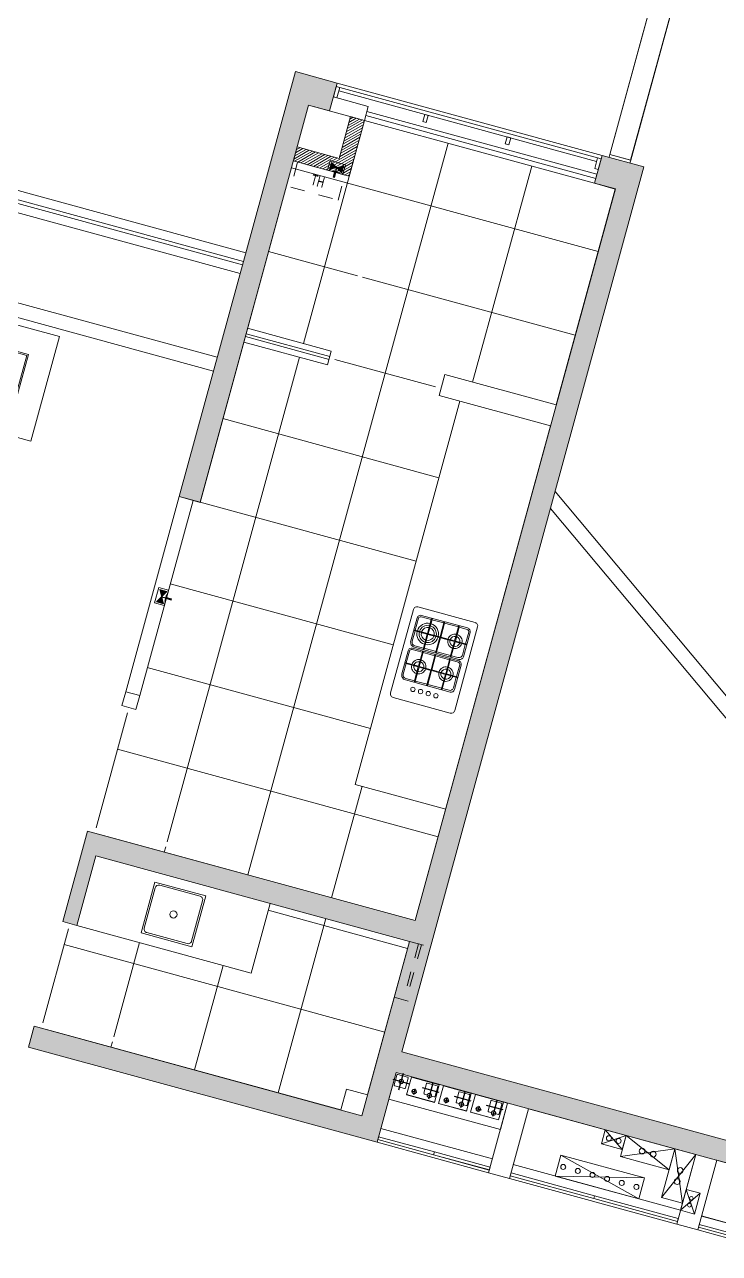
# Model space of a CAD drawing. Header units: millimetres. Extents: x 2471 to 2909, y 1327 to 1568.
# Drawn here: x 2625.56 to 2630.37, y 1351.81 to 1360.31 of the extents above; entities that cross this region are included whole.
import ezdxf
from ezdxf.enums import TextEntityAlignment as Align

# ---------------------------------------------------------------- set-up
doc = ezdxf.new("R2010")
doc.units = ezdxf.units.MM
doc.set_wipeout_variables(frame=1)
for name, pattern in [('CENTERX2', [4, 2.5, -0.5, 0.5, -0.5]), ('CONTINUA', [0]), ('HIDDEN', [0.375, 0.25, -0.125]), ('HIDDEN2', [0.1875, 0.125, -0.0625])]:
    doc.linetypes.add(name, pattern=pattern)
doc.layers.get('0').update_dxf_attribs({"color": 251, "lineweight": 9})
for name, color, linetype, lineweight in [('A-BARANDAS', 251, 'Continuous', 13), ('A-MOBILIARIO', 251, 'Continuous', 13), ('A-MURO BAJO', 251, 'Continuous', 13), ('A-MUROS', 251, 'Continuous', 13), ('A-PLACAS', 251, 'Continuous', 13), ('A-PROYECCIONES', 251, 'HIDDEN', 13), ('A-PUERTAS', 251, 'Continuous', 13), ('A-SANITARIOS', 251, 'Continuous', 13), ('A-VIDRIOS', 251, 'Continuous', 13), ('A_30_TableroElect', 251, 'Continuous', 13), ('A_50_TextoIndicaciones', 251, 'Continuous', 13), ('CELOSIA', 251, 'Continuous', 13), ('DLP_EQUIPAMIENTO', 251, 'Continuous', 13), ('Gabinete_Regulador', 251, 'Continuous', 13), ('Gas', 251, 'G_Larga', 13), ('GN GABINETES', 251, 'Continuous', 13), ('GN MONTANTE', 251, 'Continuous', 13), ('HATCH', 251, 'Continuous', 13), ('IC-Detección', 251, 'Continuous', 13), ('IC-Intercomunicador', 251, 'Continuous', 13), ('IC-Telefono', 251, 'Continuous', 13), ('IC-Televisión', 251, 'Continuous', 13), ('XREF_PAISAJISMO_200612$0$A-MURO BAJO', 251, 'Continuous', 13)]:
    doc.layers.add(name, color=color, linetype=linetype, lineweight=lineweight)
doc.styles.add('AREAS', font='ARIALN.TTF', dxfattribs={"width": 0.8})
doc.styles.get("Standard").update_dxf_attribs({"font": 'arial.ttf'})
doc.linetypes.add('G_Larga', pattern='A,2,-0.01,["G",Standard,S=0.1,R=0,X=0,Y=-0.05],-0.1', length=2.11)

# ---------------------------------------------------------------- blocks, each defined once
blk = doc.blocks.new('A-COMUN_PISO-1')
at = {"layer": 'A-MURO BAJO', "color": 4}
for p, q in [((-32.4832, 13.471, 0), (-32.9396, 14.128, 0)), ((-32.5654, 13.4139, 0), (-33.0217, 14.071, 0)), ((-31.7953, 12.3051, 0), (-32.4798, 13.2907, 0)), ((-31.7131, 12.3622, 0), (-32.3977, 13.3478, 0)), ((-31.3674, 11.6891, 0), (-31.7097, 12.1819, 0)), ((-31.2853, 11.7462, 0), (-31.6275, 12.239, 0))]:
    blk.add_line(p, q, dxfattribs=at)
at = {"layer": 'A-MURO BAJO', "elevation": 0}
blk.add_lwpolyline([(-27.3131, 18.1577), (-25.5636, 19.3728), (-25.6492, 19.496), (-27.3986, 18.2809)], close=True, dxfattribs=at)
for points in [[(-29.1856, 16.7354), (-29.1856, 10.05), (-30.2289, 10.05), (-31.2818, 11.566)], [(-29.2856, 16.666), (-29.2856, 10.15), (-30.1766, 10.15), (-31.1997, 11.623)]]:
    blk.add_lwpolyline(points, dxfattribs=at)
at = {"layer": 'A-MUROS', "color": 4}
for p, q in [((-27.3986, 18.2809), (-27.4151, 18.2695)), ((-27.3131, 18.1577), (-27.3295, 18.1463))]:
    blk.add_line(p, q, dxfattribs=at)
at = {"layer": 'A-MUROS'}
for p, q in [((-32.5654, 13.4139, 0), (-32.1547, 13.6992, 0)), ((-32.4798, 13.2907, 0), (-32.0691, 13.576, 0)), ((-32.5654, 13.4139, 0), (-32.4798, 13.2907, 0)), ((-31.7953, 12.3051, 0), (-31.3846, 12.5904, 0)), ((-31.7097, 12.1819, 0), (-31.299, 12.4672, 0)), ((-31.299, 12.4672, 0), (-30.9567, 11.9744, 0)), ((-31.7953, 12.3051, 0), (-31.7097, 12.1819, 0))]:
    blk.add_line(p, q, dxfattribs=at)
at = {"layer": 'A-MUROS', "elevation": 0}
for points in [[(-31.2818, 11.5659), (-30.7479, 11.9368), (-32.4878, 14.4418)], [(-32.1547, 13.6992), (-32.611, 14.3562)], [(-31.3846, 12.5904), (-32.0691, 13.576)]]:
    blk.add_lwpolyline(points, dxfattribs=at)
at = {"layer": 'A-PUERTAS', "color": 6, "elevation": 0}
for points in [[(-32.7607, 13.7653), (-32.9889, 14.0938), (-33.0053, 14.0824), (-32.7771, 13.7539)], [(-32.7607, 13.7653), (-32.5325, 13.4367), (-32.5489, 13.4253), (-32.7771, 13.7539)], [(-32.1047, 12.8207), (-32.447, 13.3135), (-32.4634, 13.3021), (-32.1211, 12.8093)], [(-32.1047, 12.8207), (-31.7624, 12.328), (-31.7788, 12.3165), (-32.1211, 12.8093)], [(-31.5057, 11.9584), (-31.6768, 12.2047), (-31.6933, 12.1933), (-31.5221, 11.9469)]]:
    blk.add_lwpolyline(points, close=True, dxfattribs=at)
blk = doc.blocks.new('A$Cda3111fd')
at = {"layer": 'XREF_PAISAJISMO_200612$0$A-MURO BAJO', "elevation": 0}
blk.add_lwpolyline([(30.3111, 4.8901), (30.3506, 5.0347), (30.7431, 4.9274), (31.8592, 6.4479), (31.9618, 6.8231), (39.4374, 4.7791), (39.804, 6.1199), (43.9035, 4.999), (43.2911, 2.7613), (43.1469, 2.8008), (43.7193, 4.8939), (39.9091, 5.9357), (39.5425, 4.5949), (32.0669, 6.6389), (31.9965, 6.3815), (30.803, 4.7556)], close=True, dxfattribs=at)
blk = doc.blocks.new('ESTRUCTURAS_PISO-1')
at = {"layer": 'HATCH'}
h = blk.add_hatch(color=256, dxfattribs=at)
h.dxf.hatch_style = 1
h.paths.add_polyline_path([(0.15, 19.45), (0.15, 14.6), (0, 14.6), (0, 19.45)])
h.paths.add_polyline_path([(0.15, 25.95), (-5.75, 25.95), (-5.75, 24.9), (-5.6, 24.9), (-5.6, 25.8), (0, 25.8), (0, 20.55), (-1.4, 20.55), (-1.4, 20.45), (0, 20.45), (0, 19.5), (1.8, 19.5), (1.8, 20.15), (1.7, 20.15), (1.7, 19.65), (0.15, 19.65)])
h.paths.add_polyline_path([(-2.4, 21.4), (-2.3, 21.4), (-2.3, 23.1), (-5.75, 23.1), (-5.75, 21.8), (-5.65, 21.8), (-5.65, 23), (-2.4, 23)], flags=17)
h.paths.add_polyline_path([(-5.75, 20.45), (-2.3, 20.45), (-2.3, 20.6), (-5.75, 20.6)], flags=17)
h.paths.add_polyline_path([(-6.25, 17.5), (-6.25, 17.75), (-5, 17.75), (-5, 17.5)])
h.paths.add_polyline_path([(1.15, 15.1), (1.05, 15.1), (1.05, 13.1), (0.15, 13.1), (0.15, 13.7), (0, 13.7), (0, 13.025), (0, 12.35), (0.15, 12.35), (0.15, 12.95), (1.05, 12.95), (1.05, 10.95), (1.15, 10.95), (1.15, 12.95), (6.4, 12.95), (6.4, 12.6), (6.55, 12.6), (6.55, 13.025), (6.55, 13.45), (6.4, 13.45), (6.4, 13.1), (1.15, 13.1)])
h.paths.add_polyline_path([(0.15, 6.5), (0.15, 11.45), (0, 11.45), (0, 6.6), (-1.45, 6.6), (-1.45, 7.05), (-4.1, 7.05), (-4.1, 6.9), (-1.6, 6.9), (-1.6, 6.45), (0, 6.45), (0, 1.15), (-0.9, 1.15), (-0.9, 1), (0, 1), (0, 0), (4.6, 0), (4.6, 0.15), (0.15, 0.15), (0.15, 6.35), (1.8, 6.35), (1.8, 6.5)])
h.paths.add_polyline_path([(2.7, 5.55), (6.15, 5.55), (6.15, 5.65), (2.7, 5.65)])
h.paths.add_polyline_path([(2.7, 6.45), (2.8, 6.45), (2.8, 8.15), (6.05, 8.15), (6.05, 6.85), (6.15, 6.85), (6.15, 8.25), (2.7, 8.25)])
h.paths.add_polyline_path([(2.8, 3.05), (6.05, 3.05), (6.05, 4.35), (6.15, 4.35), (6.15, 2.9), (2.7, 2.9), (2.7, 4.75), (2.8, 4.75)])
h.paths.add_polyline_path([(-8.4, 9.4), (-8.4, 9.3), (-6.65, 9.3), (-6.65, 8.4), (-7.25, 8.4), (-7.25, 8.25), (-6.5, 8.25), (-6.5, 15.55), (-4, 15.55), (-4, 8.25), (-1.9, 8.25), (-1.9, 8.4), (-3.85, 8.4), (-3.85, 12.1), (-1.2, 12.1), (-1.2, 12.25), (-3.85, 12.25), (-3.85, 13.85), (-1.2, 13.85), (-1.2, 14), (-3.85, 14), (-3.85, 15.7), (-6.65, 15.7), (-6.65, 9.4)])
h.paths.add_polyline_path([(-10.9, 0.4), (-10.75, 0.4), (-10.75, 3.5), (-10.6, 3.5), (-10.6, 0.2), (-10.9, 0.2)])
h.paths.add_polyline_path([(-6.15, 5.25), (-6.3, 5.25), (-6.3, 6.9), (-11.1, 6.9), (-11.1, 7.05), (-4.75, 7.05), (-4.75, 6.9), (-6.15, 6.9)])
h.paths.add_polyline_path([(-12, 6.9), (-12.6, 6.9), (-12.6, 6), (-10.6, 6), (-10.6, 5.9), (-12.6, 5.9), (-12.6, 0.4), (-12.45, 0.4), (-12.45, 0.2), (-12.6, 0.2), (-12.75, 0.2), (-12.75, 6.9), (-14.95, 6.9), (-14.95, 7.05), (-12.6, 7.05), (-12, 7.05)])
h.paths.add_polyline_path([(-6.2, 4.25), (-7.8, 4.25), (-7.8, 0.8), (-6.6, 0.8), (-6.6, 0.7), (-7.9, 0.7), (-7.9, 4.35), (-6.2, 4.35)])
h.paths.add_polyline_path([(-5.3, 4.35), (-5.3, 0.7), (-5.4, 0.7), (-5.4, 4.35)])
h.paths.add_polyline_path([(-2.8, 4.25), (-4.5, 4.25), (-4.5, 4.35), (-2.7, 4.35), (-2.7, 0.7), (-4.1, 0.7), (-4.1, 0.8), (-2.8, 0.8)])
h.paths.add_polyline_path([(-8.1, 14.9), (-8.4, 14.9), (-8.4, 11.8), (-8.25, 11.8), (-8.25, 14.7), (-8.1, 14.7)])
h.paths.add_polyline_path([(-16.3, 11.05), (-14.6, 11.05), (-14.6, 10.95), (-16.4, 10.95), (-16.4, 14.4), (-15, 14.4), (-15, 14.3), (-16.3, 14.3)])
h.paths.add_polyline_path([(-12.8, 10.05), (-12.8, 8.4), (-8.15, 8.4), (-8.15, 8.25), (-14.35, 8.25), (-14.35, 8.4), (-12.95, 8.4), (-12.95, 10.05)])
h.paths.add_polyline_path([(-13.7, 10.95), (-13.7, 14.4), (-13.8, 14.4), (-13.8, 10.95)])
h.paths.add_polyline_path([(-19.1, 8.4), (-19.1, 13.15), (-18.2, 13.15), (-18.2, 13.3), (-19.25, 13.3), (-19.25, 8.25), (-15, 8.25), (-15, 8.4)])
h.paths.add_polyline_path([(-11.2, 11.05), (-11.2, 14.3), (-12.45, 14.3), (-12.45, 14.4), (-11.1, 14.4), (-11.1, 10.95), (-12.9, 10.95), (-12.9, 11.05)])
h.paths.add_polyline_path([(-19.1, 0.85), (-17.8, 0.85), (-17.8, 0.7), (-19.25, 0.7), (-19.25, 7.05), (-17.65, 7.05), (-17.65, 6.9), (-19.1, 6.9), (-19.1, 4.6), (-16.9, 4.6), (-16.9, 4.5), (-19.1, 4.5)])
h.paths.add_polyline_path([(-16, 0.7), (-15.85, 0.7), (-15.85, 4.5), (-16, 4.5)])
h.paths.add_polyline_path([(-23.7117, 4.695), (-26.8328, 2.5272), (-26.7757, 2.4451), (-23.6547, 4.6128)])
h.paths.add_polyline_path([(-26.5244, 11.8122), (-27.6653, 13.4548), (-27.5421, 13.5404), (-26.4012, 11.8978), (-25.7851, 12.3256), (-25.3573, 11.7096), (-25.4805, 11.6241), (-25.8228, 12.1169), (-26.562, 11.6034), (-25.4211, 9.9608), (-25.5032, 9.9037), (-26.6441, 11.5464), (-30.8739, 8.6085), (-30.6743, 8.321), (-30.7975, 8.2355), (-31.2824, 8.9336), (-31.1592, 9.0192), (-30.9595, 8.7317)])
h.paths.add_polyline_path([(-22.35, 2.3), (-22.95, 2.3), (-22.95, 2.3712), (-23.7733, 3.5565), (-23.1983, 3.9558), (-23.1413, 3.8737), (-23.6341, 3.5314), (-22.8483, 2.4), (-22.25, 2.4), (-22.25, 0.2), (-22.95, 0.2), (-22.95, 0.3), (-22.35, 0.3)])
h.paths.add_polyline_path([(-25.968, 1.5451), (-26.0912, 1.4595), (-25.2164, 0.2), (-24.15, 0.2), (-24.15, 0.35), (-25.1379, 0.35)])
h.paths.add_polyline_path([(-24.2502, 5.295), (-25.22, 6.6912), (-28.1768, 4.6376), (-27.4352, 3.5699), (-27.5173, 3.5128), (-28.316, 4.6627), (-25.1949, 6.8304), (-24.1681, 5.352)])
h.paths.add_polyline_path([(-19.4, 0.7), (-20.45, 0.7), (-20.45, 0.85), (-19.55, 0.85), (-19.55, 6.9), (-20.8, 6.9), (-20.8, 7.05), (-19.4, 7.05)])
h.paths.add_polyline_path([(-24.9671, 10.8849), (-23.1416, 8.2566), (-24.4558, 7.3438), (-24.3987, 7.2617), (-23.2488, 8.0604), (-22.4428, 6.9), (-21.2, 6.9), (-21.2, 7.05), (-22.3644, 7.05), (-23.0971, 8.1049), (-22.9328, 8.219), (-24.8439, 10.9704)])
h.paths.add_polyline_path([(-29.6365, 12.0857), (-29.5509, 11.9625), (-32.0149, 10.2512), (-31.9293, 10.128), (-32.1346, 9.9854), (-32.3058, 10.2318)])
h.paths.add_polyline_path([(-36.7796, 20.0913), (-32.9194, 22.7724), (-33.0049, 22.8956), (-36.9884, 20.1289), (-36.3894, 19.2665), (-36.2662, 19.3521)])
h.paths.add_polyline_path([(-33.4575, 18.9895), (-32.4877, 17.5933), (-32.4056, 17.6503), (-33.4324, 19.1287), (-36.4303, 17.0465), (-35.6316, 15.8967), (-35.5495, 15.9537), (-36.2911, 17.0214)])
h.paths.add_polyline_path([(-31.9492, 16.9933), (-34.9471, 14.9111), (-34.89, 14.8289), (-31.8922, 16.9111)])
h.paths.add_polyline_path([(-33.4103, 12.8737), (-34.1233, 13.9004), (-34.2055, 13.8434), (-33.4354, 12.7346), (-30.4375, 14.8167), (-31.4358, 16.2541), (-31.518, 16.197), (-30.5767, 14.8418)])
h.paths.add_polyline_path([(-26.3945, 13.7287), (-26.5177, 13.6432), (-29.2559, 17.5855), (-29.1327, 17.6711)])
h.paths.add_polyline_path([(6.4, 14.95), (3.55, 14.95), (3.55, 15.1), (6.65, 15.1), (6.65, 14.8), (6.4, 14.8)])
h.paths.add_polyline_path([(2.7, 20.4), (6.15, 20.4), (6.15, 20.5), (2.7, 20.5)])
h.paths.add_polyline_path([(6.15, 17.8), (6.15, 19.2), (6.05, 19.2), (6.05, 17.9), (2.8, 17.9), (2.8, 19.6), (2.7, 19.6), (2.7, 17.8)])
h.paths.add_polyline_path([(5.05, 25.95), (0.2, 25.95), (0.2, 25.8), (4.9, 25.8), (4.9, 24.9), (5.05, 24.9)])
h.paths.add_polyline_path([(2.7, 23.1), (2.7, 21.3), (2.8, 21.3), (2.8, 23), (6.05, 23), (6.05, 21.7), (6.15, 21.7), (6.15, 23.1)])
h.paths.add_polyline_path([(-23.7523, 12.6418), (-22.0124, 10.1367), (-22.5463, 9.7659), (-22.6318, 9.8892), (-22.2212, 10.1744), (-23.8755, 12.5562), (-24.2862, 12.271), (-25.7123, 14.3243), (-25.5891, 14.4099), (-24.2485, 12.4797), (-23.2219, 13.1928), (-24.5054, 15.0408), (-24.9161, 14.7556), (-24.9731, 14.8377), (-24.4393, 15.2085), (-23.0987, 13.2784), (-18.7867, 16.2733), (-18.8723, 16.3965), (-18.708, 16.5106), (-18.5369, 16.2642)])
h.paths.add_polyline_path([(-20.0417, 18.0802), (-19.9562, 17.957), (-19.7919, 18.0711), (-19.963, 18.3175), (-22.4681, 16.5776), (-22.3825, 16.4544)])
h.paths.add_polyline_path([(-29.1612, 17.7122), (-30.6396, 16.6853), (-30.7252, 16.8085), (-29.37, 17.7498), (-32.9639, 22.9242), (-27.5431, 26.6892), (-26.8015, 25.6215), (-26.9247, 25.5359), (-27.5807, 26.4804), (-32.7551, 22.8865), (-29.8457, 18.6978), (-28.4906, 19.639), (-28.4335, 19.5569), (-29.7887, 18.6156)])
h.paths.add_polyline_path([(-27.4947, 19.7828), (-27.4376, 19.7007), (-24.5219, 21.7258), (-24.579, 21.808)])
h.paths.add_polyline_path([(-27.8689, 20.4969), (-27.951, 20.4399), (-28.9779, 21.9183), (-25.7747, 24.1431), (-25.7176, 24.0609), (-26.0051, 23.8613), (-25.2635, 22.7936), (-25.3456, 22.7365), (-26.0872, 23.8042), (-28.8387, 21.8932)])
h.paths.add_polyline_path([(-26.9812, 19.0436), (-26.0115, 17.6474), (-23.0958, 19.6725), (-23.8374, 20.7402), (-23.9195, 20.6832), (-23.2349, 19.6976), (-25.9864, 17.7866), (-26.8991, 19.1007)])
h.paths.add_polyline_path([(6.4, 11.25), (6.4, 11.1), (3.55, 11.1), (3.55, 10.95), (6.65, 10.95), (6.65, 11.25)])
edge = h.paths.add_edge_path()
edge.add_line((-29.9383, 6.8232), (-27.4744, 8.5346))
edge.add_line((-27.4744, 8.5346), (-27.5599, 8.6578))
edge.add_line((-27.5599, 8.6578), (-29.8186, 7.089))
edge.add_line((-29.8186, 7.089), (-29.9041, 7.2122))
edge.add_line((-29.9041, 7.2122), (-30.1095, 7.0696))
edge.add_line((-30.1095, 7.0696), (-29.9383, 6.8232))
edge = h.paths.add_edge_path(flags=17)
edge.add_line((-6.65, 15.7), (-6.25, 15.7))
h.paths.add_polyline_path([(-1.45, 15.4), (-1.45, 16.25), (-1.2, 16.25), (-1.2, 15.4)])
h.paths.add_polyline_path([(-2.6, 17.5), (-2.6, 17.75), (-1.5, 17.75), (-1.5, 17.5)])
h.paths.add_polyline_path([(-17.35, 7.05), (-15.85, 7.05), (-15.85, 6.9), (-17.35, 6.9)])
at = {"layer": 'A-PLACAS'}
for points in [[(-20.0417, 18.0802), (-19.9562, 17.957), (-19.7919, 18.0711), (-19.963, 18.3175), (-22.4681, 16.5776), (-22.3825, 16.4544)], [(-23.7523, 12.6418), (-22.0124, 10.1367), (-22.5463, 9.7659), (-22.6318, 9.8892), (-22.2212, 10.1744), (-23.8755, 12.5562), (-24.2862, 12.271), (-25.7123, 14.3243), (-25.5891, 14.4099), (-24.2485, 12.4797), (-23.2219, 13.1928), (-24.5054, 15.0408), (-24.9161, 14.7556), (-24.9731, 14.8377), (-24.4393, 15.2085), (-23.0987, 13.2784), (-18.7867, 16.2733), (-18.8723, 16.3965), (-18.708, 16.5106), (-18.5369, 16.2642)]]:
    blk.add_lwpolyline(points, close=True, dxfattribs=at)
blk = doc.blocks.new('A$C63D03590')
at = {"layer": 'Gas', "linetype": 'Continuous', "lineweight": 0, "true_color": 0xa87e00}
for points in [[(0.007, -0.059), (0.007, 0), (-0.008, 0), (-0.008, -0.059)], [(0.073, -0.073), (0.073, -0.157), (-0.073, -0.073), (-0.073, -0.157)], [(0.037, -0.059), (-0.038, -0.059), (-0.038, -0.066), (0.037, -0.066)]]:
    blk.add_hatch(color=44, dxfattribs=at).paths.add_polyline_path(points)
at = {"color": 44, "true_color": 0xa87e00}
for p, q in [((0.007, 0), (-0.008, 0)), ((-0.008, -0.059), (-0.008, 0)), ((0.007, -0.059), (0.007, 0)), ((-0.073, -0.073), (-0.073, -0.157)), ((0.073, -0.073), (-0.073, -0.157)), ((-0.073, -0.073), (0.073, -0.157)), ((-0.038, -0.059), (0.037, -0.059)), ((-0.038, -0.066), (-0.038, -0.059)), ((-0.038, -0.066), (0.037, -0.066)), ((0, -0.115), (0, -0.066)), ((0.037, -0.066), (0.037, -0.059)), ((0.073, -0.157), (0.073, -0.073))]:
    blk.add_line(p, q, dxfattribs=at)
at = {"color": 44, "linetype": 'CONTINUA', "lineweight": 30, "ltscale": 10, "true_color": 0xa87e00}
blk.add_line((0, -0.115), (0, -0.066), dxfattribs=at)
at = {"color": 44, "linetype": 'CONTINUA', "lineweight": 20, "ltscale": 10, "true_color": 0xa87e00}
for points in [[(-0.038, -0.059), (-0.038, -0.066), (0.037, -0.066), (0.037, -0.059), (0.007, -0.059), (0.007, 0), (-0.008, 0), (-0.008, -0.059), (-0.038, -0.059)], [(-0.073, -0.073), (0.073, -0.157), (0.073, -0.073), (-0.073, -0.157), (-0.073, -0.073)]]:
    blk.add_lwpolyline(points, dxfattribs=at)
at = {"color": 44, "linetype": 'CONTINUA', "lineweight": 20, "true_color": 0xa87e00}
blk.add_lwpolyline([(0.037, -0.059), (-0.038, -0.059), (-0.038, -0.066), (0.037, -0.066)], close=True, dxfattribs=at)
blk = doc.blocks.new('TERMA_SOLE-10L')
at = {"layer": 'DLP_EQUIPAMIENTO', "color": 2, "linetype": 'HIDDEN2', "ltscale": 0.3}
blk.add_lwpolyline([(-0.17, 0), (-0.17, -0.18), (0.17, -0.18), (0.17, 0)], close=True, dxfattribs=at)
at = {"layer": 'A_50_TextoIndicaciones', "style": 'AREAS', "width": 0.8}
blk.add_text('TH', height=0.07528, dxfattribs=at).set_placement((0, -0.09, 0), align=Align.MIDDLE_CENTER)
blk = doc.blocks.new('BOWL-ITALGRIF_VARADERO')
blk.add_lwpolyline([(0.1825, 0.1825), (-0.1825, 0.1825), (-0.1825, -0.1825), (0.1825, -0.1825)], close=True)
blk.add_lwpolyline([(0.145, 0.17), (-0.145, 0.17, 0.414214), (-0.17, 0.145), (-0.17, -0.145, 0.414214), (-0.145, -0.17), (0.145, -0.17, 0.414214), (0.17, -0.145), (0.17, 0.145, 0.414214)], format="xyb", close=True)
blk.add_circle((0, 0), 0.025)
blk = doc.blocks.new('A$C22310A6C')
blk.add_wipeout([(0.0073, 0.4527), (0.0103, 0.4552), (0.0146, 0.4577), (0.022, 0.4598), (0.0299, 0.46), (0.625, 0.46), (0.6347, 0.458), (0.6427, 0.4527), (0.6427, 0.4527), (0.6464, 0.4478), (0.6484, 0.4437), (0.65, 0.4388), (0.65, 0.025), (0.6498, 0.0222), (0.6496, 0.0203), (0.6493, 0.019), (0.6488, 0.0173), (0.6484, 0.0163), (0.6481, 0.0153), (0.6475, 0.0141), (0.6466, 0.0125), (0.6462, 0.0117), (0.6456, 0.0109), (0.6449, 0.0099), (0.6435, 0.0082), (0.6427, 0.0073), (0.6415, 0.0062), (0.6402, 0.0051), (0.6392, 0.0044), (0.6377, 0.0035), (0.6361, 0.0026), (0.6343, 0.0018), (0.6288, 0.0003), (0.625, 0), (0.025, 0), (0.022, 0.0002), (0.0189, 0.0007), (0.0168, 0.0014), (0.0146, 0.0023), (0.0134, 0.0029), (0.0117, 0.0038), (0.0095, 0.0054), (0.0073, 0.0073), (0.0062, 0.0085), (0.0046, 0.0105), (0.0027, 0.0136), (0.0013, 0.0169), (0.0007, 0.0189), (0, 0.0242), (0, 0.0271), (0, 0.435), (0.0005, 0.4398), (0.0022, 0.4452), (0.0038, 0.4482), (0.0051, 0.4502)])
at = {"lineweight": 5}
for points in [[(0.625, 0), (0.025, 0, -0.414214), (0, 0.025), (0, 0.435, -0.414214), (0.025, 0.46), (0.625, 0.46, -0.414214), (0.65, 0.435), (0.65, 0.025, -0.414214)], [(0.1743, 0.04), (0.3393, 0.04, 0.414214), (0.3643, 0.065), (0.3643, 0.395, 0.414214), (0.3393, 0.42), (0.1643, 0.42, 0.414214), (0.1393, 0.395), (0.1393, 0.075, 0.414214)], [(0.4093, 0.04), (0.5743, 0.04, 0.414214), (0.5993, 0.065), (0.5993, 0.395, 0.414214), (0.5743, 0.42), (0.3993, 0.42, 0.414214), (0.3743, 0.395), (0.3743, 0.075, 0.414214)]]:
    blk.add_lwpolyline(points, format="xyb", close=True, dxfattribs=at)
for points in [[(0.2493, 0.41), (0.1743, 0.41, 0.414214), (0.1493, 0.385), (0.1493, 0.3375)], [(0.3543, 0.3375), (0.3543, 0.395, 0.414214), (0.3393, 0.41), (0.2543, 0.41)], [(0.4843, 0.41), (0.4093, 0.41, 0.414214), (0.3843, 0.385), (0.3843, 0.3375)], [(0.5893, 0.3375), (0.5893, 0.395, 0.414214), (0.5743, 0.41), (0.4893, 0.41)], [(0.1493, 0.1375), (0.1493, 0.075, 0.414214), (0.1743, 0.05), (0.2493, 0.05)], [(0.2543, 0.05), (0.3393, 0.05, 0.414214), (0.3543, 0.065), (0.3543, 0.1375)], [(0.3843, 0.1375), (0.3843, 0.075, 0.414214), (0.4093, 0.05), (0.4843, 0.05)], [(0.4893, 0.05), (0.5743, 0.05, 0.414214), (0.5893, 0.065), (0.5893, 0.1375)]]:
    blk.add_lwpolyline(points, format="xyb", dxfattribs=at)
for points in [[(0.2493, 0.41), (0.1743, 0.41)], [(0.2493, 0.42), (0.2493, 0.3375)], [(0.2543, 0.42), (0.2543, 0.3375)], [(0.4843, 0.41), (0.4093, 0.41)], [(0.4843, 0.42), (0.4843, 0.3375)], [(0.4893, 0.42), (0.4893, 0.3375)], [(0.2493, 0.3375), (0.1393, 0.3375)], [(0.2493, 0.3325), (0.1393, 0.3325)], [(0.1493, 0.3325), (0.1493, 0.2325)], [(0.2493, 0.3325), (0.2493, 0.2325)], [(0.3643, 0.3375), (0.2543, 0.3375)], [(0.2543, 0.3325), (0.2543, 0.2325)], [(0.3643, 0.3325), (0.2543, 0.3325)], [(0.3543, 0.2325), (0.3543, 0.3325)], [(0.4843, 0.3375), (0.3743, 0.3375)], [(0.4843, 0.3325), (0.3743, 0.3325)], [(0.3843, 0.3325), (0.3843, 0.2325)], [(0.4843, 0.3325), (0.4843, 0.2325)], [(0.5993, 0.3375), (0.4893, 0.3375)], [(0.4893, 0.3325), (0.4893, 0.2325)], [(0.5993, 0.3325), (0.4893, 0.3325)], [(0.5893, 0.2325), (0.5893, 0.3325)], [(0.2493, 0.2325), (0.1393, 0.2325)], [(0.2493, 0.2275), (0.1393, 0.2275)], [(0.1493, 0.2275), (0.1493, 0.1425)], [(0.2493, 0.2275), (0.2493, 0.1425)], [(0.3643, 0.2325), (0.2543, 0.2325)], [(0.2543, 0.2275), (0.2543, 0.1425)], [(0.3643, 0.2275), (0.2543, 0.2275)], [(0.3543, 0.1425), (0.3543, 0.2275)], [(0.4843, 0.2325), (0.3743, 0.2325)], [(0.4843, 0.2275), (0.3743, 0.2275)], [(0.3843, 0.2275), (0.3843, 0.1425)], [(0.4843, 0.2275), (0.4843, 0.1425)], [(0.5993, 0.2325), (0.4893, 0.2325)], [(0.4893, 0.2275), (0.4893, 0.1425)], [(0.5993, 0.2275), (0.4893, 0.2275)], [(0.5893, 0.1425), (0.5893, 0.2275)], [(0.2493, 0.1425), (0.1393, 0.1425)], [(0.2493, 0.1375), (0.1393, 0.1375)], [(0.2493, 0.1375), (0.2493, 0.1275)], [(0.2493, 0.1375), (0.2493, 0.04)], [(0.3643, 0.1425), (0.2543, 0.1425)], [(0.2543, 0.1375), (0.2543, 0.1275)], [(0.2543, 0.1375), (0.2543, 0.04)], [(0.3643, 0.1375), (0.2543, 0.1375)], [(0.4843, 0.1425), (0.3743, 0.1425)], [(0.4843, 0.1375), (0.3743, 0.1375)], [(0.4843, 0.1375), (0.4843, 0.1275)], [(0.4843, 0.1375), (0.4843, 0.04)], [(0.5993, 0.1425), (0.4893, 0.1425)], [(0.4893, 0.1375), (0.4893, 0.1275)], [(0.4893, 0.1375), (0.4893, 0.04)], [(0.5993, 0.1375), (0.4893, 0.1375)]]:
    blk.add_lwpolyline(points, dxfattribs=at)
for centre in [(0.0892, 0.3071), (0.0892, 0.2521), (0.0892, 0.1971), (0.0892, 0.1421)]:
    blk.add_circle(centre, 0.015, dxfattribs=at)
for centre, radius, start, end in [((0.2518, 0.335), 0.05, 92.86598, 177.13402), ((0.2518, 0.335), 0.035, 94.09604, 175.90396), ((0.2518, 0.335), 0.05, 2.86598, 87.13402), ((0.2518, 0.335), 0.035, 4.09604, 85.90396), ((0.4868, 0.335), 0.05, 92.86598, 177.13402), ((0.4868, 0.335), 0.035, 94.09604, 175.90396), ((0.4868, 0.335), 0.05, 2.86598, 87.13402), ((0.4868, 0.335), 0.035, 4.09604, 85.90396), ((0.2518, 0.335), 0.05, 182.86598, 267.13402), ((0.2518, 0.335), 0.035, 184.09604, 265.90396), ((0.2518, 0.335), 0.05, 272.86598, 357.13402), ((0.2518, 0.335), 0.035, 274.09604, 355.90396), ((0.4868, 0.335), 0.05, 182.86598, 267.13402), ((0.4868, 0.335), 0.035, 184.09604, 265.90396), ((0.4868, 0.335), 0.05, 272.86598, 357.13402), ((0.4868, 0.335), 0.035, 274.09604, 355.90396), ((0.2518, 0.14), 0.05, 92.86598, 177.13402), ((0.2518, 0.14), 0.035, 94.09604, 175.90396), ((0.2518, 0.14), 0.05, 2.86598, 87.13402), ((0.2518, 0.14), 0.035, 4.09604, 85.90396), ((0.4868, 0.14), 0.075, 91.91021, 178.08979), ((0.4868, 0.14), 0.06, 92.38802, 177.61198), ((0.4868, 0.14), 0.045, 93.18474, 176.81526), ((0.4868, 0.14), 0.075, 1.91021, 88.08979), ((0.4868, 0.14), 0.06, 2.38802, 87.61198), ((0.4868, 0.14), 0.045, 3.18474, 86.81526), ((0.2518, 0.14), 0.05, 182.86598, 267.13402), ((0.2518, 0.14), 0.035, 184.09604, 265.90396), ((0.2518, 0.14), 0.05, 272.86598, 357.13402), ((0.2518, 0.14), 0.035, 274.09604, 355.90396), ((0.4868, 0.14), 0.075, 181.91021, 268.08979), ((0.4868, 0.14), 0.06, 182.38802, 267.61198), ((0.4868, 0.14), 0.045, 183.18474, 266.81526), ((0.4868, 0.14), 0.075, 271.91021, 358.08979), ((0.4868, 0.14), 0.06, 272.38802, 357.61198), ((0.4868, 0.14), 0.045, 273.18474, 356.81526)]:
    blk.add_arc(centre, radius, start, end, dxfattribs=at)
blk = doc.blocks.new('A$C2A08204E')
for p, q in [((0, 0), (0, 1.76)), ((0, 1.76), (2.575, 1.76)), ((2.575, 1.76), (2.575, 1.01)), ((0.175, 0.175), (0.175, 1.585)), ((0.175, 1.585), (2.4, 1.585)), ((0.185, 1.575), (0.75, 1.575)), ((0.185, 1.01), (0.185, 1.575)), ((0.75, 1.01), (0.75, 1.575)), ((0.76, 1.575), (1.565, 1.575)), ((0.76, 1.01), (0.76, 1.575)), ((1.565, 1.575), (1.565, 1.01)), ((1.585, 1.575), (2.39, 1.575)), ((1.585, 1.01), (1.585, 1.575)), ((2.39, 1.575), (2.39, 1.01)), ((2.4, 1.01), (2.4, 1.585)), ((0.185, 1.01), (0.75, 1.01)), ((0.185, 0.185), (0.185, 1)), ((0.75, 1), (0.185, 1)), ((0.75, 1), (0.75, 0)), ((2.575, 1.01), (0.76, 1.01)), ((0.75, 0.175), (0.175, 0.175)), ((0.75, 0.185), (0.185, 0.185)), ((0.75, 0), (0, 0))]:
    blk.add_line(p, q)

msp = doc.modelspace()

# ---------------------------------------------------------------- hatches: boundary and pattern name
at = {"layer": 'HATCH'}
h = msp.add_hatch(dxfattribs=at)
h.set_pattern_fill('_USER', color=256, scale=0.6, angle=-15.29222, double=1, pattern_type=0)
h.set_pattern_definition([(344.708, (2628.2618, 1354.1127), (0.158245, 0.578756), []), (74.708, (2628.2618, 1354.1127), (-0.578756, 0.158245), [])])
h.paths.add_polyline_path([(2628.5711, 1357.7084), (2628.4264, 1357.748), (2628.4327, 1357.7709), (2628.396, 1357.781), (2628.4061, 1357.8178), (2628.4158, 1357.8152), (2628.4258, 1357.8518), (2628.4528, 1357.8444), (2628.466, 1357.8927), (2629.2376, 1357.6817), (2629.6464, 1359.1768), (2627.9102, 1359.6515), (2627.8047, 1359.2657), (2627.4188, 1359.3712), (2627.1024, 1358.2137), (2627.7081, 1358.048), (2627.6981, 1358.0114), (2627.7077, 1358.0088), (2627.6977, 1357.9719), (2627.661, 1357.9819), (2627.6547, 1357.959), (2627.076, 1358.1172), (2626.7727, 1357.0079), (2626.7244, 1357.0211), (2626.3288, 1355.5742), (2626.3174, 1355.5774), (2626.31, 1355.5504), (2626.2733, 1355.5604), (2626.0507, 1354.7463), (2626.0874, 1354.7362), (2626.08, 1354.7092), (2628.2618, 1354.1127), (2628.4728, 1354.8843), (2627.8458, 1355.0558)])
h.paths.add_polyline_path([(2627.7515, 1358.0362), (2627.7178, 1358.0454), (2627.9077, 1358.7399), (2627.9414, 1358.7307)], flags=16)
h.paths.add_polyline_path([(2626.8902, 1354.5634), (2626.881, 1354.5296), (2626.09, 1354.7459), (2626.0992, 1354.7796)], flags=16)
h = msp.add_hatch(dxfattribs=at)
h.set_pattern_fill('ANSI31', color=256, scale=0.005, angle=-15.29222)
h.set_pattern_definition([(29.70778, (2606.050323, 1365.63196), (-0.007867278, 0.013788457), [])])
h.paths.add_polyline_path([(2627.4452, 1359.4676), (2627.7346, 1359.3885), (2627.8137, 1359.6779), (2627.9102, 1359.6515), (2627.8047, 1359.2657), (2627.4188, 1359.3712)])
h = msp.add_hatch(dxfattribs=at)
h.set_pattern_fill('_USER', color=256, scale=0.6, angle=-15.29222, double=1, pattern_type=0)
h.set_pattern_definition([(344.708, (2627.89256, 1352.76224), (0.15825, 0.57876), []), (74.708, (2627.89256, 1352.76224), (-0.57876, 0.15825), [])])
h.paths.add_polyline_path([(2628.2222, 1353.968), (2627.2576, 1354.2317), (2627.1258, 1353.7494), (2625.9086, 1354.0822), (2625.9012, 1354.0552), (2625.8645, 1354.0653), (2625.6815, 1353.3958), (2625.7181, 1353.3858), (2625.7108, 1353.3588), (2627.7479, 1352.8018), (2627.7874, 1352.9465), (2627.9321, 1352.9069)])
h.paths.add_polyline_path([(2625.73, 1353.4292), (2626.3799, 1353.2515), (2626.3707, 1353.2178), (2625.7208, 1353.3955)], flags=16)

# ---------------------------------------------------------------- linework, layer by layer
at = {"elevation": 0}
for points in [[(2627.6552, 1359.3066), (2627.6736, 1359.3741), (2627.7797, 1359.3451), (2627.7613, 1359.2776)], [(2626.5543, 1356.399), (2626.4868, 1356.4174), (2626.4578, 1356.3113), (2626.5253, 1356.2929)]]:
    msp.add_lwpolyline(points, close=True, dxfattribs=at)
at = {"layer": 'A-BARANDAS', "elevation": 0}
msp.add_lwpolyline([(2627.9194, 1359.6853), (2629.511, 1359.2501), (2629.5189, 1359.279), (2627.9273, 1359.7142)], close=True, dxfattribs=at)
for points in [[(2627.0731, 1358.6752), (2624.1913, 1359.4632), (2624.0759, 1359.0412)], [(2627.0665, 1358.6511), (2624.2089, 1359.4325), (2624.1001, 1359.0346)]]:
    msp.add_lwpolyline(points, dxfattribs=at)
at = {"layer": 'A-MURO BAJO', "color": 4}
for p, q in [((2627.7218, 1359.9104, 0), (2629.5545, 1359.4093, 0)), ((2627.9102, 1359.6515, 0), (2629.5018, 1359.2164, 0)), ((2624.0944, 1358.7769, 0), (2626.8917, 1358.0121, 0)), ((2626.8654, 1357.9156, 0), (2624.068, 1358.6805, 0)), ((2628.7957, 1352.4635, 0), (2628.0241, 1352.6745, 0)), ((2628.7693, 1352.367, 0), (2627.9977, 1352.578, 0)), ((2630.0979, 1352.1074, 0), (2628.9404, 1352.4239, 0)), ((2630.0715, 1352.011, 0), (2628.914, 1352.3274, 0)), ((2630.8214, 1351.9096, 0), (2630.2426, 1352.0678, 0)), ((2630.795, 1351.8131, 0), (2630.2163, 1351.9714, 0))]:
    msp.add_line(p, q, dxfattribs=at)
at = {"layer": 'A-MURO BAJO'}
for p, q in [((2627.1024, 1358.2137, 0), (2627.6811, 1358.0554, 0)), ((2627.076, 1358.1172, 0), (2627.6547, 1357.959, 0)), ((2627.6547, 1357.959, 0), (2627.6811, 1358.0554, 0)), ((2627.8458, 1355.0558, 0), (2628.5711, 1357.7084, 0)), ((2626.2588, 1355.6971, 0), (2626.628, 1357.0475, 0)), ((2626.3552, 1355.6707, 0), (2626.7244, 1357.0211, 0)), ((2627.8458, 1355.0558, 0), (2628.4728, 1354.8843, 0))]:
    msp.add_line(p, q, dxfattribs=at)
at = {"layer": 'A-MURO BAJO', "color": 4, "elevation": 0}
for points in [[(2627.0895, 1358.7355), (2623.8099, 1359.6323), (2623.678, 1359.15)], [(2627.05, 1358.5908), (2624.2527, 1359.3557), (2624.1603, 1359.0181)]]:
    msp.add_lwpolyline(points, dxfattribs=at)
at = {"layer": 'A-MURO BAJO', "elevation": 0}
msp.add_lwpolyline([(2625.92, 1354.0791), (2627.1258, 1353.7494), (2627.2576, 1354.2317)], dxfattribs=at)
at = {"layer": 'A-MUROS'}
for p, q in [((2627.4324, 1359.9895, 0), (2626.628, 1357.0475, 0)), ((2627.7218, 1359.9104, 0), (2627.4324, 1359.9895, 0)), ((2627.6954, 1359.8139, 0), (2627.7218, 1359.9104, 0)), ((2627.6954, 1359.8139, 0), (2627.9366, 1359.748, 0)), ((2627.5243, 1359.757, 0), (2626.7727, 1357.0079, 0)), ((2627.5243, 1359.757, 0), (2627.9102, 1359.6515, 0)), ((2627.9102, 1359.6515, 0), (2627.9366, 1359.748, 0)), ((2629.5018, 1359.2164, 0), (2629.5545, 1359.4093, 0)), ((2629.5545, 1359.4093, 0), (2629.8439, 1359.3301, 0)), ((2629.8439, 1359.3301, 0), (2628.1691, 1353.205, 0)), ((2629.6464, 1359.1768, 0), (2629.5018, 1359.2164, 0)), ((2629.2376, 1357.6817, 0), (2629.6464, 1359.1768, 0)), ((2628.4264, 1357.748, 0), (2628.466, 1357.8927, 0)), ((2628.466, 1357.8927, 0), (2629.2376, 1357.6817, 0)), ((2628.4264, 1357.748, 0), (2629.1981, 1357.537, 0)), ((2628.2618, 1354.1127, 0), (2629.1981, 1357.537, 0)), ((2626.628, 1357.0475, 0), (2626.7727, 1357.0079, 0)), ((2626.2588, 1355.6971, 0), (2626.2324, 1355.6006, 0)), ((2626.2588, 1355.6971, 0), (2626.3552, 1355.6707, 0)), ((2626.3288, 1355.5742, 0), (2626.3552, 1355.6707, 0)), ((2626.2324, 1355.6006, 0), (2626.3288, 1355.5742, 0)), ((2625.8236, 1354.1055, 0), (2625.995, 1354.7325, 0)), ((2625.995, 1354.7325, 0), (2628.2618, 1354.1127, 0)), ((2626.0519, 1354.5614, 0), (2625.92, 1354.0791, 0)), ((2628.2222, 1353.968, 0), (2626.0519, 1354.5614, 0)), ((2625.92, 1354.0791, 0), (2625.8236, 1354.1055, 0)), ((2627.9321, 1352.9069, 0), (2628.2222, 1353.968, 0)), ((2625.5862, 1353.2373, 0), (2625.6258, 1353.382, 0)), ((2625.6258, 1353.382, 0), (2627.7479, 1352.8018, 0)), ((2627.9977, 1352.578, 0), (2625.5862, 1353.2373, 0)), ((2628.1296, 1353.0603, 0), (2627.9977, 1352.578, 0)), ((2627.7479, 1352.8018, 0), (2627.7874, 1352.9465, 0)), ((2627.7874, 1352.9465, 0), (2627.9321, 1352.9069, 0)), ((2628.7693, 1352.367, 0), (2628.9012, 1352.8493, 0)), ((2628.914, 1352.3274, 0), (2629.0459, 1352.8098, 0)), ((2630.0715, 1352.011, 0), (2630.2034, 1352.4933, 0)), ((2630.2162, 1351.9714, 0), (2630.3481, 1352.4537, 0)), ((2630.3481, 1352.4537, 0), (2630.9269, 1352.2955, 0)), ((2628.7693, 1352.367, 0), (2628.914, 1352.3274, 0)), ((2630.0715, 1352.011, 0), (2630.2162, 1351.9714, 0))]:
    msp.add_line(p, q, dxfattribs=at)
at = {"layer": 'A-MUROS', "color": 4}
for p, q in [((2629.608, 1359.4154, 0), (2629.6027, 1359.3961, 0)), ((2629.7527, 1359.3758, 0), (2629.7474, 1359.3565, 0))]:
    msp.add_line(p, q, dxfattribs=at)
at = {"layer": 'A-MUROS', "color": 3, "elevation": 0}
msp.add_lwpolyline([(2627.4452, 1359.4676), (2627.7346, 1359.3885), (2627.8137, 1359.6779), (2627.9102, 1359.6515), (2627.8047, 1359.2657), (2627.4188, 1359.3712)], close=True, dxfattribs=at)
at = {"layer": 'A-MUROS', "elevation": 0}
for points in [[(2630.9397, 1351.7736), (2631.1111, 1352.4006), (2628.1691, 1353.205)], [(2628.9012, 1352.8493), (2628.1296, 1353.0603)], [(2630.2034, 1352.4933), (2629.0459, 1352.8098)]]:
    msp.add_lwpolyline(points, dxfattribs=at)
at = {"layer": 'A-PROYECCIONES', "ltscale": 0.25}
for p, q in [((2628.2849, 1353.9508, 0), (2628.1794, 1353.565, 0)), ((2628.3042, 1353.9456, 0), (2628.1987, 1353.5597, 0)), ((2628.2222, 1353.968, 0), (2628.3669, 1353.9284, 0)), ((2628.1167, 1353.5821, 0), (2628.2614, 1353.5426, 0))]:
    msp.add_line(p, q, dxfattribs=at)
at = {"layer": 'A-PUERTAS', "color": 6, "elevation": 0}
for points in [[(2628.3941, 1352.5111), (2628.0082, 1352.6166), (2628.003, 1352.5973), (2628.3888, 1352.4918)], [(2628.3941, 1352.5111), (2628.7799, 1352.4056), (2628.7746, 1352.3863), (2628.3888, 1352.4918)], [(2629.5033, 1352.2078), (2628.9246, 1352.366), (2628.9193, 1352.3467), (2629.4981, 1352.1885)], [(2629.5033, 1352.2078), (2630.0821, 1352.0495), (2630.0768, 1352.0302), (2629.4981, 1352.1885)], [(2630.5162, 1351.9309), (2630.2268, 1352.01), (2630.2215, 1351.9907), (2630.5109, 1351.9116)]]:
    msp.add_lwpolyline(points, close=True, dxfattribs=at)
at = {"layer": 'A-VIDRIOS'}
for p, q in [((2627.0918, 1358.1751, 0), (2627.6706, 1358.0168, 0)), ((2627.0865, 1358.1558, 0), (2627.6653, 1357.9976, 0))]:
    msp.add_line(p, q, dxfattribs=at)
at = {"layer": 'A_30_TableroElect', "color": 251, "elevation": 0}
for points in [[(2629.5764, 1352.6647), (2629.7211, 1352.6252), (2629.6948, 1352.5287), (2629.5501, 1352.5683), (2629.5764, 1352.6647), (2629.6948, 1352.5287), (2629.7211, 1352.6252), (2629.5501, 1352.5683)], [(2630.0192, 1352.3882), (2629.6816, 1352.4805), (2629.7211, 1352.6252), (2630.0587, 1352.5328), (2630.0192, 1352.3882), (2629.7211, 1352.6252), (2629.6816, 1352.4805), (2630.0587, 1352.5328)], [(2629.2694, 1352.4895), (2629.8481, 1352.3312), (2629.8085, 1352.1865), (2629.2298, 1352.3448), (2629.2694, 1352.4895), (2629.8085, 1352.1865), (2629.8481, 1352.3312), (2629.2298, 1352.3448)], [(2629.9664, 1352.1952), (2630.0587, 1352.5328), (2630.2034, 1352.4933), (2630.1111, 1352.1557), (2629.9664, 1352.1952), (2630.2034, 1352.4933), (2630.0587, 1352.5328), (2630.1111, 1352.1557)], [(2630.234, 1352.2258), (2630.1944, 1352.0811), (2630.0979, 1352.1075), (2630.1375, 1352.2521), (2630.234, 1352.2258), (2630.0979, 1352.1075), (2630.1944, 1352.0811), (2630.1375, 1352.2521)]]:
    msp.add_lwpolyline(points, dxfattribs=at)
at = {"layer": 'A_30_TableroElect', "color": 251}
for centre in [(2629.2857, 1352.4072, 0), (2629.387, 1352.3795, 0), (2629.4883, 1352.3518, 0), (2629.5896, 1352.3242, 0), (2629.6909, 1352.2965, 0), (2629.7922, 1352.2688, 0)]:
    msp.add_circle(centre, 0.0175, dxfattribs=at)
at = {"layer": 'CELOSIA'}
for p, q in [((2627.7393, 1359.8797, 0), (2629.5238, 1359.3917, 0)), ((2627.7327, 1359.8556, 0), (2629.5172, 1359.3676, 0))]:
    msp.add_line(p, q, dxfattribs=at)
at = {"layer": 'CELOSIA', "elevation": 0}
for points in [[(2627.6954, 1359.8139), (2627.7195, 1359.8073), (2627.7393, 1359.8797), (2627.7152, 1359.8863)], [(2628.3144, 1359.6447), (2628.3385, 1359.6381), (2628.3517, 1359.6863), (2628.3275, 1359.6929)], [(2628.8851, 1359.4886), (2628.9092, 1359.482), (2628.9224, 1359.5303), (2628.8983, 1359.5369)], [(2629.504, 1359.3194), (2629.5281, 1359.3128), (2629.5479, 1359.3852), (2629.5238, 1359.3917)]]:
    msp.add_lwpolyline(points, close=True, dxfattribs=at)
at = {"layer": 'Gabinete_Regulador', "color": 251, "linetype": 'HIDDEN', "ltscale": 5}
for centre in [(2628.3598, 1352.902, 0), (2628.5817, 1352.8413, 0), (2628.8036, 1352.7807, 0)]:
    msp.add_circle(centre, 0.015, dxfattribs=at)
at = {"layer": 'GN GABINETES', "color": 251}
for p, q in [((2628.1293, 1353.0604, 0), (2628.0792, 1352.8771, 0)), ((2628.1293, 1353.0604, 0), (2628.9012, 1352.8493, 0)), ((2628.235, 1353.0294, 0), (2628.428, 1352.9767, 0)), ((2628.3408, 1352.9849, 0), (2628.3224, 1352.9174, 0)), ((2628.347, 1352.9884, 0), (2628.4145, 1352.97, 0)), ((2628.3259, 1352.9113, 0), (2628.3934, 1352.8928, 0)), ((2628.418, 1352.9638, 0), (2628.3995, 1352.8963, 0)), ((2628.4569, 1352.9688, 0), (2628.6498, 1352.916, 0)), ((2628.5627, 1352.9243, 0), (2628.5442, 1352.8568, 0)), ((2628.5688, 1352.9278, 0), (2628.6364, 1352.9093, 0)), ((2628.6399, 1352.9032, 0), (2628.6214, 1352.8357, 0)), ((2628.6788, 1352.9081, 0), (2628.8717, 1352.8553, 0)), ((2628.5477, 1352.8506, 0), (2628.6153, 1352.8322, 0)), ((2628.7845, 1352.8636, 0), (2628.7661, 1352.7961, 0)), ((2628.7907, 1352.8671, 0), (2628.8582, 1352.8487, 0)), ((2628.8617, 1352.8425, 0), (2628.8433, 1352.775, 0)), ((2628.9012, 1352.8493, 0), (2628.8511, 1352.6661, 0)), ((2628.7696, 1352.79, 0), (2628.8371, 1352.7715, 0))]:
    msp.add_line(p, q, dxfattribs=at)
at = {"layer": 'GN GABINETES', "color": 251, "linetype": 'CENTERX2', "lineweight": 25}
for p, q in [((2628.1487, 1352.9411, 0), (2628.1803, 1353.0568, 0)), ((2628.107, 1353.0147, 0), (2628.2228, 1352.9831, 0)), ((2628.3831, 1352.9869, 0), (2628.3532, 1352.8776, 0)), ((2628.235, 1352.9346, 0), (2628.2736, 1352.9241, 0)), ((2628.2596, 1352.9487, 0), (2628.2491, 1352.9101, 0)), ((2628.3096, 1352.9572, 0), (2628.425, 1352.9256, 0)), ((2628.4815, 1352.888, 0), (2628.4709, 1352.8494, 0)), ((2628.5315, 1352.8965, 0), (2628.6469, 1352.865, 0)), ((2628.6049, 1352.9262, 0), (2628.575, 1352.817, 0)), ((2628.4569, 1352.874, 0), (2628.4955, 1352.8634, 0)), ((2628.6788, 1352.8133, 0), (2628.7173, 1352.8028, 0)), ((2628.7033, 1352.8273, 0), (2628.6928, 1352.7888, 0)), ((2628.7533, 1352.8359, 0), (2628.8688, 1352.8043, 0)), ((2628.8268, 1352.8656, 0), (2628.7969, 1352.7563, 0))]:
    msp.add_line(p, q, dxfattribs=at)
at = {"layer": 'GN GABINETES', "color": 251, "linetype": 'HIDDEN', "ltscale": 5}
for p, q in [((2628.2017, 1352.9075, 0), (2628.235, 1353.0294, 0)), ((2628.428, 1352.9767, 0), (2628.3946, 1352.8547, 0)), ((2628.3946, 1352.8547, 0), (2628.2017, 1352.9075, 0)), ((2628.3949, 1352.8557, 0), (2628.202, 1352.9084, 0)), ((2628.4236, 1352.8468, 0), (2628.4569, 1352.9688, 0)), ((2628.6498, 1352.916, 0), (2628.6165, 1352.7941, 0)), ((2628.6454, 1352.7862, 0), (2628.6788, 1352.9081, 0)), ((2628.0792, 1352.8771, 0), (2628.8511, 1352.6661, 0)), ((2628.6165, 1352.7941, 0), (2628.4236, 1352.8468, 0)), ((2628.6167, 1352.795, 0), (2628.4238, 1352.8478, 0)), ((2628.8717, 1352.8553, 0), (2628.8383, 1352.7334, 0)), ((2628.8383, 1352.7334, 0), (2628.6454, 1352.7862, 0)), ((2628.8386, 1352.7344, 0), (2628.6457, 1352.7871, 0))]:
    msp.add_line(p, q, dxfattribs=at)
for centre in [(2628.2543, 1352.9294, 0), (2628.4762, 1352.8687, 0), (2628.698, 1352.808, 0)]:
    msp.add_circle(centre, 0.015, dxfattribs=at)
at = {"layer": 'GN GABINETES', "color": 251}
for centre, start, end in [((2628.3457, 1352.9836, 0), 74.70777, 164.70777), ((2628.4132, 1352.9652, 0), 344.70777, 74.70777), ((2628.3272, 1352.9161, 0), 164.70777, 254.70777), ((2628.3947, 1352.8976, 0), 254.70777, 344.70777), ((2628.5675, 1352.923, 0), 74.70777, 164.70777), ((2628.635, 1352.9045, 0), 344.70777, 74.70777), ((2628.549, 1352.8554, 0), 164.70777, 254.70777), ((2628.6166, 1352.837, 0), 254.70777, 344.70777), ((2628.7894, 1352.8623, 0), 74.70777, 164.70777), ((2628.8569, 1352.8438, 0), 344.70777, 74.70777), ((2628.7709, 1352.7948, 0), 164.70777, 254.70777), ((2628.8384, 1352.7763, 0), 254.70777, 344.70777)]:
    msp.add_arc(centre, 0.005, start, end, dxfattribs=at)
at = {"layer": 'GN MONTANTE', "color": 251, "linetype": 'HIDDEN', "ltscale": 5, "elevation": 0}
msp.add_lwpolyline([(2628.1939, 1352.9546), (2628.2123, 1353.0222, 0.414214), (2628.2088, 1353.0283), (2628.1413, 1353.0468, 0.414214), (2628.1352, 1353.0433), (2628.1167, 1352.9757, 0.414214), (2628.1202, 1352.9696), (2628.1877, 1352.9511, 0.414214)], format="xyb", close=True, dxfattribs=at)
at = {"layer": 'GN MONTANTE', "color": 251, "linetype": 'HIDDEN', "ltscale": 5}
msp.add_circle((2628.1649, 1352.9989, 0), 0.015, dxfattribs=at)
at = {"layer": 'HATCH'}
for p, q in [((2626.0534, 1354.7559, 0), (2626.2707, 1355.5507, 0)), ((2625.8619, 1354.0556, 0), (2625.6841, 1353.4055, 0))]:
    msp.add_line(p, q, dxfattribs=at)
at = {"layer": 'IC-Detección', "color": 251}
for centre in [(2630.1593, 1352.1425, 0), (2630.1725, 1352.1907, 0)]:
    msp.add_circle(centre, 0.0125, dxfattribs=at)
at = {"layer": 'IC-Intercomunicador', "color": 251}
for centre in [(2629.6018, 1352.6059, 0), (2629.6694, 1352.5875, 0)]:
    msp.add_circle(centre, 0.0175, dxfattribs=at)
at = {"layer": 'IC-Telefono', "color": 251}
for centre in [(2630.0955, 1352.3828, 0), (2630.0744, 1352.3057, 0)]:
    msp.add_circle(centre, 0.02, dxfattribs=at)
at = {"layer": 'IC-Televisión', "color": 251}
for centre in [(2629.8316, 1352.5172, 0), (2629.9087, 1352.4961, 0)]:
    msp.add_circle(centre, 0.02, dxfattribs=at)

# ---------------------------------------------------------------- block references
msp.add_blockref('A$Cda3111fd', (2586.4606, 1356.6149, 0))
for name, p, rotation in [('ESTRUCTURAS_PISO-1', (2654.4977, 1358.7543, 0), 39.92553829717861), ('TERMA_SOLE-10L', (2627.6118, 1359.3184, 0), 344.7081126691504)]:
    msp.add_blockref(name, p, dxfattribs=dict(rotation=rotation))
at = {"zscale": 0.6023723109924505}
for p, xscale, yscale, rotation in [((2627.6989, 1359.2578, 0), 0.6023723109924505, 0.6023723109924505, 164.7080998975081), ((2626.5741, 1356.3365, 0), -0.6023723109924499, 0.6023723109924499, 254.7081041056799)]:
    msp.add_blockref('A$C63D03590', p, dxfattribs=dict(at, xscale=xscale, yscale=yscale, rotation=rotation))
at = {"layer": 'A-MOBILIARIO', "xscale": -1, "rotation": 74.7077790521259}
msp.add_blockref('A$C2A08204E', (2625.8008, 1358.1549, 0), dxfattribs=at)
at = {"layer": 'A-SANITARIOS', "rotation": 164.7077790521256}
msp.add_blockref('BOWL-ITALGRIF_VARADERO', (2626.5888, 1354.1554, 0), dxfattribs=at)

# ---------------------------------------------------------------- next in the draw order: block references
at = {"layer": 'DLP_EQUIPAMIENTO', "xscale": -1, "rotation": 254.7077790521259}
msp.add_blockref('A$C22310A6C', (2628.0848, 1355.6643, 0), dxfattribs=at)

# ---------------------------------------------------------------- next in the draw order: block references
at = {"rotation": 39.92555066629239}
msp.add_blockref('A-COMUN_PISO-1', (2662.352, 1362.9804, 0), dxfattribs=at)

doc.saveas('drawing.dxf')
